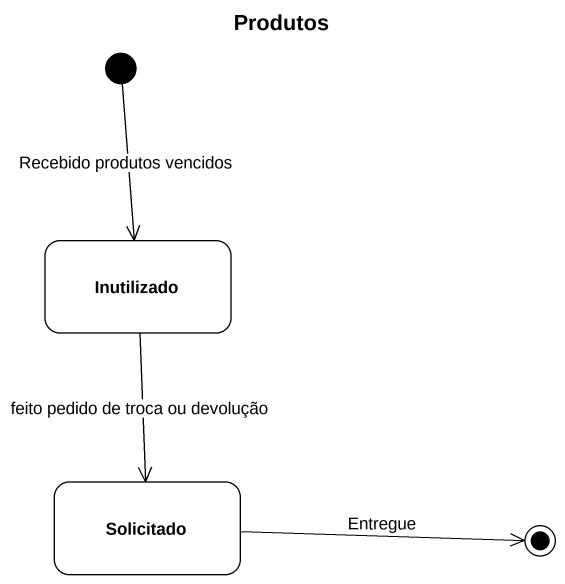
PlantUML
@startuml
title Produtos
hide empty description
state Inutilizado
state Solicitado
[*] --> Inutilizado : Recebido produtos vencidos
Inutilizado --> Solicitado : feito pedido de troca ou devolução
Solicitado -right-> [*] : Entregue
@enduml
